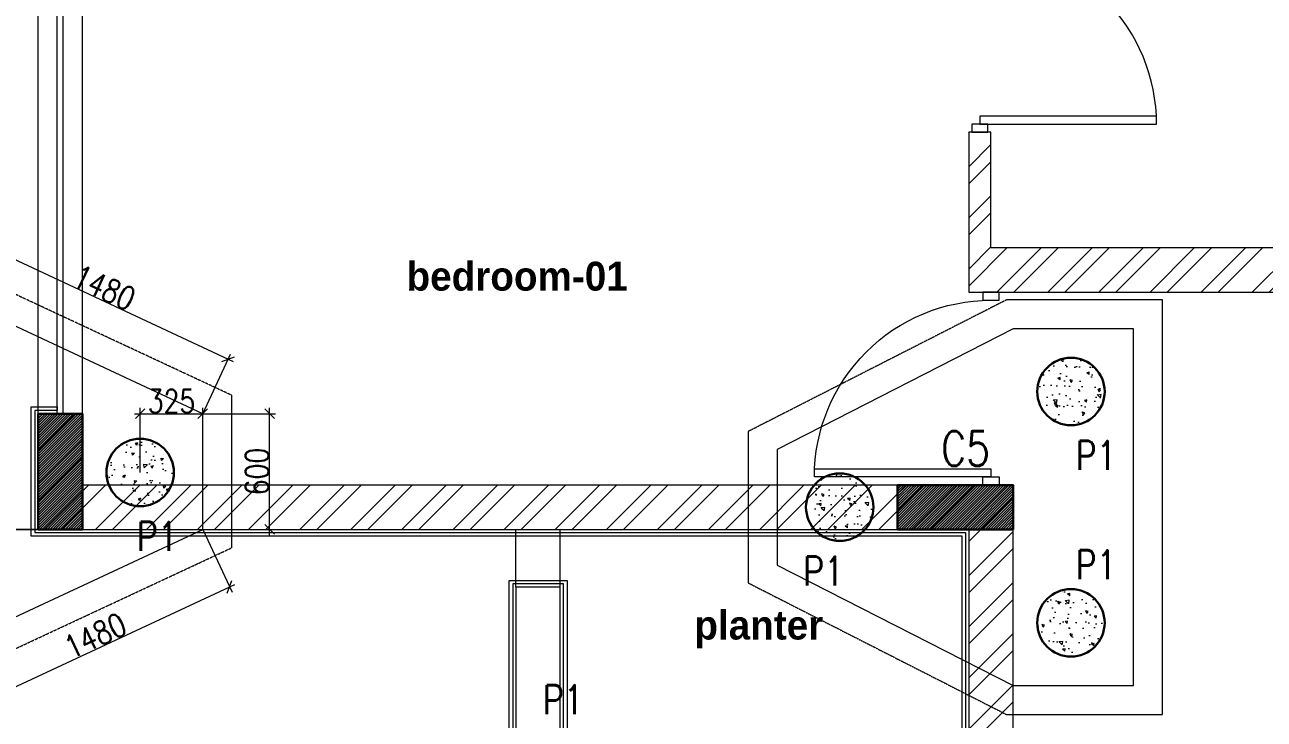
# Model space of a CAD drawing. Header units: metres. Extents: x 5205117 to 5948571, y 646915 to 1143748.
# Drawn here: x 5300790 to 5307221, y 1079070 to 1082673 of the extents above; entities that cross this region are included whole.
import ezdxf

# ---------------------------------------------------------------- set-up
doc = ezdxf.new("R2010")
doc.units = ezdxf.units.M
doc.header["$MEASUREMENT"] = 0
doc.header["$PDMODE"] = 35
doc.header["$PDSIZE"] = 10
for name, pattern in [('CONTINOUS', [0]), ('DASHED', [0.75, 0.5, -0.25]), ('DOT2', [0.125, 0, -0.125]), ('HIDDEN', [0.375, 0.25, -0.125])]:
    doc.linetypes.add(name, pattern=pattern)
doc.layers.get('0').update_dxf_attribs({"color": 1, "linetype": 'DASHED', "lineweight": 30})
for name, color, linetype, lineweight in [('A-01-GF', 8, 'CONTINOUS', 0), ('road ht', 8, 'Continuous', 5), ('S-COLUMN & WALL', 5, 'Continuous', 30), ('S-COLUMN_H', 250, 'Continuous', 0), ('S-FOUND-EXCAVATION', 253, 'HIDDEN', 0), ('S-FOUND-FOOTING', 7, 'Continuous', 15), ('S-PILE', 96, 'Continuous', 30), ('S-TEXT', 7, 'Continuous', 0), ('S-TEXT COL.', 1, 'Continuous', 0), ('S-TEXT PILE', 7, 'Continuous', 0)]:
    doc.layers.add(name, color=color, linetype=linetype, lineweight=lineweight)
doc.styles.add('C-ROOM', font='arial.ttf')
doc.styles.add('MtXpl_Century_Gothic', font='GOTHICB.TTF')
doc.styles.add('SETU 1', font='romans.shx', dxfattribs={"width": 0.8})
doc.styles.get("Standard").update_dxf_attribs({"font": 'GOTHIC.TTF'})
doc.dimstyles.new('A-DIM 100', dxfattribs={"dimscale": 100, "dimtxt": 2.5, "dimasz": 1.5, "dimexe": 1, "dimexo": 1, "dimgap": 0.5, "dimtad": 1, "dimdec": 0, "dimrnd": 5, "dimzin": 3, "dimdsep": 46, "dimtxsty": 'C-ROOM', "dimblk1": 'ARCHTICK', "dimblk2": 'ARCHTICK', "dimsah": 1, "dimcen": 1.5, "dimdle": 1, "dimclrd": 256, "dimclre": 256, "dimclrt": 256, "dimadec": 0, "dimazin": 0, "dimtfac": 0.6, "dimtdec": 0, "dimtofl": 0, "dimtmove": 1, "dimatfit": 3, "dimfxl": 1, "dimtolj": 1, "dimtzin": 0, "dimlwd": -1, "dimlwe": -1, "dimarcsym": 0})
doc.dimstyles.get("Standard").update_dxf_attribs({"dimtxt": 2, "dimasz": 1, "dimexe": 0, "dimexo": 0, "dimgap": 0.1, "dimtad": 1, "dimdsep": 46, "dimtxsty": 'Standard', "dimblk": 'OBLIQUE', "dimcen": 0.1, "dimclrd": 256, "dimclre": 256, "dimclrt": 256, "dimadec": 0, "dimazin": 0, "dimtfac": 1, "dimtofl": 0, "dimtmove": 1, "dimatfit": 2, "dimldrblk": 'OPEN90', "dimfxl": 1, "dimtolj": 1, "dimtzin": 0, "dimlwd": -1, "dimlwe": -1, "dimarcsym": 0})
pattern_1 = [(45, (2505790.000507657, 714129.0825430695), (-6.629126073623882, 6.629126073623883), [])]

# ---------------------------------------------------------------- blocks, each defined once
blk = doc.blocks.new('P2')
at = {"layer": 'S-PILE', "lineweight": 0}
h = blk.add_hatch(dxfattribs=at)
h.set_pattern_fill('AR-CONC', color=256, scale=20)
h.set_pattern_definition([(50, (0, 0), (143.4520365201507, -12.55042699651902), [15, -165]), (355, (0, 0), (-27.7502667226, 150.4384267400024), [12, -132]), (100.45144446, (11.9543362, -1.0458688), (115.7017693454224, 137.8879981937259), [12.74803839999999, -140.2284223999999]), (46.1842, (0, 40), (213.4482661343145, -33.10385615861531), [22.5, -247.5]), (96.63563549000003, (17.787349, 37.2413386), (186.9323891348456, 194.8237201549101), [19.1220684, -210.3427519999999]), (351.18416399, (0, 40), (186.9323890109546, 194.823720053998), [18, -198.0000002]), (21, (20, 30), (119.3814104236923, -80.52377813306776), [15, -165]), (326, (20, 30), (48.66306638431634, 145.0300090093706), [12, -132]), (71.45144474, (29.94845080000001, 23.2896852), (168.0444753459942, 64.50623056127077), [12.748038, -140.2284224]), (37.5, (0, 0), (2.431971063458133, 66.5787707662623), [0, -130.4, 0, -134, 0, -132.5]), (7.499999999999999, (0, 0), (52.61390748842972, 78.88234237647205), [0, -76.39999999999999, 0, -127.4, 0, -50.5]), (327.5, (-44.59999999999999, 0), (106.7644872344818, -4.510974346875951), [0, -50, 0, -156, 0, -207]), (317.5, (-64.6, 0), (116.6372338684772, 20.02099646646354), [0, -65, 0, -103.6, 0, -147])])
edge = h.paths.add_edge_path()
edge.add_arc((0, 0), 175, 0, 360)
at = {"layer": 'S-PILE'}
blk.add_circle((0, 0), 175, dxfattribs=at)
blk = doc.blocks.new('_Oblique')
at = {"color": 0, "linetype": 'ByBlock', "lineweight": -2}
blk.add_line((-0.5, -0.5), (0.5, 0.5), dxfattribs=at)
blk = doc.blocks.new('*D401')
at = {"layer": 'Defpoints', "color": 0, "transparency": 16777216}
for p in [(5301713.314329207, 1080655.437128157), (5302060.015226951, 1080655.437128157), (5301713.314329207, 1080055.437128157)]:
    blk.add_point(p, dxfattribs=at)
at = {"layer": 'S-TEXT', "transparency": 16777216}
blk.add_line((5302060.015226951, 1080025.437128157), (5302060.015226951, 1080685.437128158), dxfattribs=at)
at = {"layer": 'S-TEXT', "color": 9, "transparency": 16777216}
for p, q in [((5301713.314329207, 1080655.437128157), (5302090.015226951, 1080655.437128157)), ((5301713.314329207, 1080055.437128157), (5302090.015226951, 1080055.437128157))]:
    blk.add_line(p, q, dxfattribs=at)
at = {"layer": 'S-TEXT', "transparency": 16777216, "xscale": 50, "yscale": 50, "zscale": 50}
for p, rotation in [((5302060.015226951, 1080655.437128157), 90), ((5302060.015226951, 1080055.437128157), 270)]:
    blk.add_blockref('_Oblique', p, dxfattribs=dict(at, rotation=rotation))
at = {"layer": 'S-TEXT', "color": 0, "lineweight": 0, "transparency": 16777216, "insert": (5301995.015226951, 1080355.437128156), "char_height": 120, "attachment_point": 5, "rotation": 90, "style": 'SETU 1'}
blk.add_mtext('\\A1;600', dxfattribs=at)
blk = doc.blocks.new('*D332')
at = {"layer": 'Defpoints', "color": 0, "transparency": 16777216}
for p in [(5301713.314329206, 1080055.437128157), (5301852.541231081, 1079756.934696054), (5300373.314533548, 1079430.437128157)]:
    blk.add_point(p, dxfattribs=at)
at = {"layer": 'S-TEXT', "color": 9, "transparency": 16777216}
for p, q in [((5301713.314329206, 1080055.437128157), (5301865.222242638, 1079729.746611423)), ((5300373.314533548, 1079430.437128157), (5300525.22244698, 1079104.746611423))]:
    blk.add_line(p, q, dxfattribs=at)
at = {"layer": 'S-TEXT', "transparency": 16777216}
blk.add_line((5300485.353350792, 1079119.253684498), (5301879.729315714, 1079769.615707611), dxfattribs=at)
at = {"layer": 'S-TEXT', "transparency": 16777216, "xscale": 50, "yscale": 50, "zscale": 50}
for p, rotation in [((5301852.541231081, 1079756.934696054), 25.00519186526582), ((5300512.541435423, 1079131.934696054), 205.0051918652658)]:
    blk.add_blockref('_Oblique', p, dxfattribs=dict(at, rotation=rotation))
at = {"layer": 'S-TEXT', "color": 0, "lineweight": 0, "transparency": 16777216, "insert": (5301155.065808213, 1079503.342212755), "char_height": 120, "attachment_point": 5, "rotation": 25.005191865265825, "style": 'SETU 1'}
blk.add_mtext('\\A1;1480', dxfattribs=at)
blk = doc.blocks.new('*D333')
at = {"layer": 'Defpoints', "color": 0, "transparency": 16777216}
for p in [(5300504.904901095, 1081562.566833156), (5300373.314533548, 1081280.437128157), (5301713.314329203, 1080655.437128158)]:
    blk.add_point(p, dxfattribs=at)
at = {"layer": 'S-TEXT', "color": 9, "transparency": 16777216}
for p, q in [((5300373.314533548, 1081280.437128157), (5300517.585912651, 1081589.754917787)), ((5301713.314329203, 1080655.437128158), (5301857.585708307, 1080964.754917787))]:
    blk.add_line(p, q, dxfattribs=at)
at = {"layer": 'S-TEXT', "transparency": 16777216}
blk.add_line((5301872.092781382, 1080924.8858216), (5300477.716816463, 1081575.247844712), dxfattribs=at)
at = {"layer": 'S-TEXT', "transparency": 16777216, "xscale": 50, "yscale": 50, "zscale": 50}
for p, rotation in [((5300504.904901095, 1081562.566833156), 154.9948081347352), ((5301844.904696752, 1080937.566833156), 334.9948081347353)]:
    blk.add_blockref('_Oblique', p, dxfattribs=dict(at, rotation=rotation))
at = {"layer": 'S-TEXT', "color": 0, "lineweight": 0, "transparency": 16777216, "insert": (5301202.380323963, 1081308.974349857), "char_height": 120, "attachment_point": 5, "rotation": 334.99480813473525, "style": 'SETU 1'}
blk.add_mtext('\\A1;1480', dxfattribs=at)
blk = doc.blocks.new('*D402')
at = {"layer": 'Defpoints', "color": 0, "transparency": 16777216}
for p in [(5301713.314329204, 1080655.437128157), (5301388.314533546, 1080350.437128157), (5301713.314329204, 1080350.437128157)]:
    blk.add_point(p, dxfattribs=at)
at = {"layer": 'S-TEXT', "color": 9, "transparency": 16777216}
for p, q in [((5301388.314533546, 1080350.437128157), (5301388.314533546, 1080685.437128157)), ((5301713.314329204, 1080350.437128157), (5301713.314329204, 1080685.437128157))]:
    blk.add_line(p, q, dxfattribs=at)
at = {"layer": 'S-TEXT', "transparency": 16777216}
blk.add_line((5301358.314533546, 1080655.437128157), (5301743.314329205, 1080655.437128157), dxfattribs=at)
at = {"layer": 'S-TEXT', "transparency": 16777216, "xscale": 50, "yscale": 50, "zscale": 50, "rotation": 180}
blk.add_blockref('_Oblique', (5301388.314533546, 1080655.437128157), dxfattribs=at)
at = {"layer": 'S-TEXT', "transparency": 16777216, "xscale": 50, "yscale": 50, "zscale": 50}
blk.add_blockref('_Oblique', (5301713.314329204, 1080655.437128157), dxfattribs=at)
at = {"layer": 'S-TEXT', "color": 0, "lineweight": 0, "transparency": 16777216, "insert": (5301550.814431376, 1080720.437128157), "char_height": 120, "attachment_point": 5, "style": 'SETU 1'}
blk.add_mtext('\\A1;325', dxfattribs=at)
blk = doc.blocks.new('jkdfhjksh')
at = {"layer": 'A-01-GF', "lineweight": -2, "ltscale": 5}
h = blk.add_hatch(dxfattribs=at)
h.set_pattern_fill('ANSI32', color=256, scale=500, angle=180)
h.set_pattern_definition([(225, (0, 40543.84578141826), (132.5825214724776, -132.5825214724777), []), (225, (-88.38834750000001, 40543.84578141826), (132.5825214724776, -132.5825214724777), [])])
h.paths.add_polyline_path([(5322893.314533546, 1124074.282909575), (5322893.314533546, 1124809.282909575), (5318318.314533546, 1124809.282909575), (5318318.314533546, 1124074.282909575), (5318088.314533546, 1124074.282909575), (5318088.314533546, 1124809.282909575), (5315388.314533545, 1124809.282909575), (5315388.314533545, 1124074.282909575), (5315158.314533545, 1124074.282909575), (5315158.314533545, 1124924.282909575), (5323870.814533546, 1124924.282909575), (5323870.814533546, 1124824.282909575), (5323970.814533546, 1124824.282909575), (5323970.814533546, 1124924.282909575), (5324948.314533546, 1124924.282909575), (5324948.314533546, 1122959.282909575), (5322893.314533546, 1122959.282909575), (5322893.314533546, 1123074.282909575), (5324718.314533546, 1123074.282909575), (5324718.314533546, 1124694.282909575), (5323123.314533546, 1124694.282909575), (5323123.314533546, 1124074.282909575)])
h.paths.add_polyline_path([(5313353.314533544, 1124924.282909575), (5313353.314533544, 1124694.282909575), (5313723.314533547, 1124694.282909575), (5313723.314533547, 1124299.282909575), (5313353.314533544, 1124299.282909575), (5313353.314533544, 1124184.282909575), (5314043.314533545, 1124184.282909575), (5314043.314533545, 1124074.282909575), (5314158.314533544, 1124074.282909575), (5314158.314533544, 1124924.282909575)], flags=17)
h.paths.add_polyline_path([(5314043.314533545, 1124299.282909575), (5313838.314533547, 1124299.282909575), (5313838.314533547, 1124694.282909575), (5314043.314533545, 1124694.282909575)], flags=16)
h.paths.add_polyline_path([(5305918.314533546, 1117569.282909575), (5307928.314533547, 1117569.282909575), (5307928.314533547, 1116844.282909575), (5308043.314533547, 1116844.282909575), (5308043.314533547, 1117799.282909575), (5305688.314533547, 1117799.282909575), (5305688.314533547, 1114174.282909575), (5310348.314533546, 1114174.282909575), (5310348.314533546, 1114774.282909575), (5309748.314533546, 1114774.282909575), (5309748.314533546, 1117569.282909575), (5310348.314533546, 1117569.282909575), (5310348.314533546, 1119529.282909575), (5309518.314533546, 1119529.282909575), (5309518.314533546, 1117799.282909575), (5309068.314533546, 1117799.282909575), (5309068.314533546, 1117569.282909575), (5309518.314533546, 1117569.282909575), (5309518.314533546, 1116044.282909575), (5307928.314533547, 1116044.282909575), (5307928.314533547, 1115814.282909575), (5309518.314533546, 1115814.282909575), (5309518.314533546, 1114404.282909575), (5305918.314533546, 1114404.282909575)])
h.paths.add_polyline_path([(5310118.314533546, 1124924.282909575), (5309148.314533547, 1124924.282909575), (5309148.314533547, 1124694.282909575), (5309518.314533546, 1124694.282909575), (5309518.314533546, 1122059.282909575), (5307718.314533547, 1122059.282909575), (5307718.314533547, 1122659.282909575), (5307603.314533546, 1122659.282909575), (5307603.314533546, 1122059.282909575), (5305803.314533546, 1122059.282909575), (5305803.314533546, 1122659.282909575), (5305688.314533547, 1122659.282909575), (5305688.314533547, 1121829.282909575), (5318318.314533549, 1121829.282909575), (5318318.314533545, 1123074.282909575), (5318088.314533546, 1123074.282909575), (5318088.314533546, 1122059.282909575), (5314158.314533544, 1122059.282909588), (5314158.314533544, 1123174.282909575), (5314043.314533545, 1123174.282909575), (5314043.314533545, 1122059.282909588), (5311293.314533546, 1122059.282909588), (5311293.314533546, 1123274.282909575), (5311178.314533547, 1123274.282909575), (5311178.314533547, 1122059.282909575), (5309748.314533546, 1122059.282909575), (5309748.314533546, 1124184.282909575), (5311178.314533547, 1124184.282909575), (5311178.314533547, 1124074.282909575), (5311293.314533546, 1124074.282909575), (5311293.314533546, 1124299.282909575), (5309748.314533546, 1124299.282909575), (5309748.314533546, 1124694.282909575), (5310118.314533546, 1124694.282909575)])
h.paths.add_polyline_path([(5323423.314533546, 1114174.282909575), (5323423.314533546, 1114774.282909575), (5324948.314533546, 1114774.282909575), (5324948.314533546, 1114174.282909575)])
h.paths.add_polyline_path([(5323123.314533546, 1114174.282909575), (5317488.314533546, 1114174.282909575), (5317488.314533546, 1114774.282909575), (5318318.314533546, 1114774.282909575), (5318318.314533546, 1114404.282909575), (5322893.314533546, 1114404.282909575), (5322893.314533546, 1114774.282909575), (5323123.314533546, 1114774.282909575)])
h.paths.add_polyline_path([(5318088.314533546, 1114659.282909575), (5318088.314533546, 1114404.282909575), (5317603.314533546, 1114404.282909575), (5317603.314533546, 1114659.282909575)], flags=16)
h.paths.add_polyline_path([(5324718.314533546, 1114404.282909575), (5324718.314533546, 1114659.282909575), (5323653.314533546, 1114659.282909575), (5323653.314533546, 1114404.282909575)], flags=16)
h.paths.add_polyline_path([(5317488.314533546, 1117569.282909575), (5317488.314533546, 1119529.282909575), (5318318.314533546, 1119529.282909575), (5318318.314533546, 1117569.282909575)])
h.paths.add_polyline_path([(5317603.314533546, 1117799.282909575), (5317603.314533546, 1119299.282909575), (5318088.314533546, 1119299.282909575), (5318088.314533546, 1117799.282909575)], flags=16)
h.paths.add_polyline_path([(5300858.314533546, 1124924.282909575), (5308248.314533547, 1124924.282909575), (5308248.314533547, 1124694.282909575), (5307718.314533547, 1124694.282909575), (5307718.314533547, 1123559.282909575), (5307603.314533546, 1123559.282909575), (5307603.314533546, 1124694.282909575), (5305803.314533546, 1124694.282909575), (5305803.314533546, 1123659.282909575), (5305688.314533547, 1123659.282909575), (5305688.314533547, 1124694.282909575), (5301088.314533546, 1124694.282909575), (5301088.314533546, 1124324.282909575), (5300858.314533546, 1124324.282909575)])
h.paths.add_polyline_path([(5322893.314533546, 1121459.282909575), (5322893.314533546, 1122059.282909575), (5324948.314533546, 1122059.282909575), (5324948.314533546, 1121459.282909575)])
h.paths.add_polyline_path([(5323123.314533546, 1121574.282909575), (5323123.314533546, 1121829.282909575), (5324718.314533546, 1121829.282909575), (5324718.314533546, 1121574.282909575)], flags=16)
h.paths.add_polyline_path([(5300858.314533546, 1120599.282909575), (5305688.314533547, 1120599.282909575), (5305688.314533547, 1119299.282909575), (5305918.314533546, 1119299.282909575), (5305918.314533546, 1120829.282909575), (5301088.314533546, 1120829.282909575), (5301088.314533546, 1121199.282909575), (5300858.314533546, 1121199.282909575)])
h.paths.add_polyline_path([(5310233.314533546, 1117799.282909575), (5309748.314533546, 1117799.282909575), (5309748.314533546, 1119299.282909575), (5310233.314533546, 1119299.282909575)], flags=16)
h.paths.add_polyline_path([(5299058.314533547, 1120599.282909575), (5300558.314533547, 1120599.282909575), (5300558.314533547, 1121199.282909575), (5299058.314533547, 1121199.282909575)])
h.paths.add_polyline_path([(5299288.314533546, 1120829.282909575), (5300478.314533546, 1120829.282909575), (5300478.314533546, 1121084.282909575), (5299288.314533546, 1121084.282909575)], flags=16)
h.paths.add_polyline_path([(5299058.314533547, 1124924.282909575), (5300558.314533547, 1124924.282909575), (5300558.314533547, 1124324.282909575), (5299058.314533547, 1124324.282909575)])
h.paths.add_polyline_path([(5299288.314533546, 1124694.282909575), (5300478.314533546, 1124694.282909575), (5300478.314533546, 1124439.282909575), (5299288.314533546, 1124439.282909575)], flags=16)
h.paths.add_polyline_path([(5303338.314533546, 1120299.282909575), (5303338.314533546, 1119299.282909575), (5303568.314533546, 1119299.282909575), (5303568.314533546, 1120299.282909575)], flags=0)
h.paths.add_polyline_path([(5303338.314533546, 1114174.282909575), (5303568.314533546, 1114174.282909575), (5303568.314533546, 1117799.282909575), (5303338.314533546, 1117799.282909575)])
h.paths.add_polyline_path([(5309748.314533546, 1114659.282909575), (5310233.314533546, 1114659.282909575), (5310233.314533546, 1114404.282909575), (5309748.314533546, 1114404.282909575)], flags=16)
h = blk.add_hatch(dxfattribs=at)
h.set_pattern_fill('ANSI31', color=256, scale=75)
h.set_pattern_definition(pattern_1)
h.paths.add_polyline_path([(5301088.314533546, 1120599.282909575), (5301088.314533546, 1121199.282909575), (5300858.314533546, 1121199.282909575), (5300858.314533546, 1120599.282909575)])
h = blk.add_hatch(dxfattribs=at)
h.set_pattern_fill('ANSI31', color=256, scale=75)
h.set_pattern_definition(pattern_1)
h.paths.add_polyline_path([(5305318.314533547, 1120599.282909575), (5305918.314533546, 1120599.282909575), (5305918.314533546, 1120829.282909575), (5305318.314533547, 1120829.282909575)])
for p, q in [((5300858.314533546, 1121199.282909575), (5300858.314533546, 1124324.282909575)), ((5300958.314533546, 1121199.282909575), (5300958.314533546, 1124324.282909575)), ((5300988.314533547, 1121199.282909575), (5300988.314533547, 1124324.282909575)), ((5301088.314533546, 1121199.282909575), (5301088.314533546, 1124324.282909575)), ((5300858.314533546, 1120599.282909575), (5300558.314533547, 1120599.282909575)), ((5300558.314533547, 1120599.282909575), (5300858.314533546, 1120599.282909575)), ((5303338.314533546, 1120299.282909575), (5303338.314533546, 1120599.282909575)), ((5303568.314533546, 1120299.282909575), (5303568.314533546, 1120599.282909575))]:
    blk.add_line(p, q, dxfattribs=at)
at = {"layer": 'A-01-GF', "lineweight": -2, "ltscale": 10}
for p, q in [((5306662.481200213, 1122742.616242909), (5305745.814533546, 1122742.616242909)), ((5305745.814533546, 1122742.616242909), (5305745.814533546, 1122700.949576242)), ((5306662.481200213, 1122700.949576242), (5306662.481200213, 1122742.616242909)), ((5305787.481200213, 1122700.949576242), (5305704.14786688, 1122700.949576242)), ((5305704.14786688, 1122700.949576242), (5305704.14786688, 1122659.282909575)), ((5305745.814533546, 1122700.949576242), (5306662.481200213, 1122700.949576242)), ((5305787.481200213, 1122659.282909575), (5305787.481200213, 1122700.949576242)), ((5305704.14786688, 1122659.282909575), (5305787.481200213, 1122659.282909575)), ((5305844.981200213, 1121829.282909575), (5305761.64786688, 1121829.282909575)), ((5305761.64786688, 1121829.282909575), (5305761.64786688, 1121787.616242909)), ((5305761.64786688, 1121787.616242909), (5305844.981200213, 1121787.616242909)), ((5305844.981200213, 1121787.616242909), (5305844.981200213, 1121829.282909575)), ((5304886.64786688, 1120870.949576242), (5304886.64786688, 1120912.616242909)), ((5304886.64786688, 1120912.616242909), (5305803.314533546, 1120912.616242909)), ((5305803.314533546, 1120870.949576242), (5304886.64786688, 1120870.949576242)), ((5305761.64786688, 1120829.282909575), (5305761.64786688, 1120870.949576242)), ((5305761.64786688, 1120870.949576242), (5305844.981200213, 1120870.949576242)), ((5305803.314533546, 1120912.616242909), (5305803.314533546, 1120870.949576242)), ((5305844.981200213, 1120870.949576242), (5305844.981200213, 1120829.282909575)), ((5305844.981200213, 1120829.282909575), (5305761.64786688, 1120829.282909575))]:
    blk.add_line(p, q, dxfattribs=at)
at = {"layer": 'A-01-GF', "lineweight": -2, "ltscale": 5}
blk.add_lwpolyline([(5307603.314533546, 1122059.282909575), (5305803.314533546, 1122059.282909575), (5305803.314533546, 1122659.282909575), (5305688.314533547, 1122659.282909575), (5305688.314533547, 1121829.282909575), (5318318.314533549, 1121829.282909575)], dxfattribs=at)
at = {"layer": 'A-01-GF', "lineweight": -2, "ltscale": 5, "flags": 128}
blk.add_lwpolyline([(5305653.314533547, 1120564.282909575), (5300823.314533546, 1120564.282909575), (5300823.314533546, 1121234.282909575), (5300958.314533546, 1121234.282909575), (5300958.314533546, 1121216.282909575), (5300841.314533546, 1121216.282909575), (5300841.314533546, 1120582.282909575), (5305671.314533547, 1120582.282909575), (5305671.314533547, 1119282.282909576), (5305788.670988268, 1119282.282909576), (5305788.670988268, 1119264.282909576), (5305653.314533547, 1119264.282909576), (5305653.314533547, 1120564.282909575)], dxfattribs=at)
at = {"layer": 'A-01-GF', "lineweight": -2, "ltscale": 5}
for points in [[(5301088.314533546, 1120599.282909575), (5301088.314533546, 1121199.282909575), (5300858.314533546, 1121199.282909575), (5300858.314533546, 1120599.282909575)], [(5300858.314533546, 1120599.282909575), (5305688.314533547, 1120599.282909575), (5305688.314533547, 1119299.282909575), (5305918.314533546, 1119299.282909575), (5305918.314533546, 1120829.282909575), (5301088.314533546, 1120829.282909575), (5301088.314533546, 1121199.282909575), (5300858.314533546, 1121199.282909575)], [(5305318.314533547, 1120599.282909575), (5305918.314533546, 1120599.282909575), (5305918.314533546, 1120829.282909575), (5305318.314533547, 1120829.282909575)], [(5303338.314533546, 1120299.282909575), (5303338.314533546, 1119299.282909575), (5303568.314533546, 1119299.282909575), (5303568.314533546, 1120299.282909575)]]:
    blk.add_lwpolyline(points, close=True, dxfattribs=at)
at = {"layer": 'A-01-GF', "lineweight": -2, "ltscale": 5, "flags": 128}
for points in [[(5303603.314533546, 1120334.282909575), (5303603.314533546, 1119264.282909575), (5303303.314533547, 1119264.282909575), (5303303.314533547, 1120334.282909575)], [(5303321.314533547, 1120316.282909575), (5303321.314533547, 1119282.282909575), (5303585.314533546, 1119282.282909575), (5303585.314533546, 1120316.282909575)]]:
    blk.add_lwpolyline(points, close=True, dxfattribs=at)
at = {"layer": 'A-01-GF', "lineweight": -2, "ltscale": 2}
blk.add_ellipse((5305745.814533546, 1122700.949576242), major_axis=(331.0663845591771, 854.7940259459647), ratio=0.9999999999996564, start_param=-1.201281200339183, end_param=0.369515126455944, dxfattribs=at)
at = {"layer": 'A-01-GF', "lineweight": -2, "ltscale": 2, "extrusion": (0, 0, -1)}
blk.add_ellipse((5305803.314533546, 1120870.949576242), major_axis=(-92.22271628530149, 912.0157610364444), ratio=0.9999999999997407, start_param=-1.470019231396234, end_param=0.1007770953987139, dxfattribs=at)
at = {"layer": 'A-01-GF', "lineweight": -2, "style": 'MtXpl_Century_Gothic'}
for s, p in [('bedroom-01', (5302770.469530147, 1121837.754441708)), ('planter', (5304264.021535585, 1120027.688755938))]:
    blk.add_text(s, height=150, dxfattribs=at).set_placement(p)
blk = doc.blocks.new('*D472')
at = {"layer": 'Defpoints', "color": 0, "ltscale": 5, "transparency": 16777216}
for p in [(5299058.314533547, 1083780.437128157), (5303338.314533546, 1073792.742278143), (5299058.314533547, 1071840.627924898)]:
    blk.add_point(p, dxfattribs=at)
at = {"layer": 'road ht', "linetype": 'DOT2', "ltscale": 5, "transparency": 16777216}
for p, q in [((5299058.314533547, 1083780.437128157), (5299058.314533547, 1071840.627924898)), ((5303338.314533546, 1073792.742278143), (5303338.314533546, 1071840.627924898))]:
    blk.add_line(p, q, dxfattribs=at)
at = {"layer": 'road ht', "color": 1, "ltscale": 5, "transparency": 16777216}
blk.add_line((5303338.314533546, 1071840.627924898), (5299058.314533547, 1071840.627924898), dxfattribs=at)
at = {"layer": 'road ht', "color": 1, "ltscale": 5, "transparency": 16777216, "xscale": 250, "yscale": 250, "zscale": 250, "rotation": 180}
blk.add_blockref('_Oblique', (5299058.314533547, 1071840.627924898), dxfattribs=at)
at = {"layer": 'road ht', "color": 1, "ltscale": 5, "transparency": 16777216, "xscale": 250, "yscale": 250, "zscale": 250}
blk.add_blockref('_Oblique', (5303338.314533546, 1071840.627924898), dxfattribs=at)
at = {"layer": 'road ht', "color": 1, "ltscale": 5, "transparency": 16777216, "insert": (5301198.314533547, 1072124.431459908), "char_height": 350, "attachment_point": 5}
blk.add_mtext('\\A1;4280', dxfattribs=at)
blk = doc.blocks.new('_Open90')
at = {"color": 0, "linetype": 'ByBlock', "lineweight": -2}
for p, q in [((-0.5, 0.5), (0, 0)), ((0, 0), (-1, 0)), ((0, 0), (-0.5, -0.5))]:
    blk.add_line(p, q, dxfattribs=at)

msp = doc.modelspace()

# ---------------------------------------------------------------- hatches: boundary and pattern name
at = {"layer": 'S-COLUMN_H'}
h = msp.add_hatch(color=256, dxfattribs=at)
h.dxf.hatch_style = 1
h.paths.add_polyline_path([(5300858.314533546, 1080655.437128157), (5301088.314533546, 1080655.437128157), (5301088.314533546, 1080055.437128157), (5300858.314533546, 1080055.437128157)])
h = msp.add_hatch(color=256, dxfattribs=at)
h.dxf.hatch_style = 1
h.paths.add_polyline_path([(5305318.314533547, 1080055.437128157), (5305318.314533547, 1080285.437128157), (5305918.314533546, 1080285.437128157), (5305918.314533546, 1080055.437128157)])

# ---------------------------------------------------------------- linework, layer by layer
at = {"layer": 'S-COLUMN & WALL', "ltscale": 5}
for points in [[(5300858.314533546, 1080655.437128157), (5301088.314533546, 1080655.437128157), (5301088.314533546, 1080055.437128157), (5300858.314533546, 1080055.437128157)], [(5305318.314533547, 1080055.437128157), (5305318.314533547, 1080285.437128157), (5305918.314533546, 1080285.437128157), (5305918.314533546, 1080055.437128157)]]:
    msp.add_lwpolyline(points, close=True, dxfattribs=at)
at = {"layer": 'S-FOUND-EXCAVATION'}
for points in [[(5300406.575863171, 1079280.437128157), (5301863.314329205, 1079959.886143166), (5301863.314329205, 1080750.988113149), (5300406.575863171, 1081430.437128157), (5299740.05320852, 1081430.437128157), (5298283.314533547, 1080750.988119308), (5298283.314533547, 1079959.886137006), (5299740.053208521, 1079280.437128157)], [(5306693.314608145, 1081245.437115489), (5305882.904362653, 1081245.437115489), (5304543.314608146, 1080563.142226348), (5304543.314608146, 1079777.73203306), (5305882.90436125, 1079095.437115489), (5306693.314608145, 1079095.437115489)]]:
    msp.add_lwpolyline(points, close=True, dxfattribs=at)
at = {"layer": 'S-FOUND-FOOTING', "color": 5}
msp.add_lwpolyline([(5300373.314533547, 1079430.437128157), (5301713.314329204, 1080055.437128157), (5301713.314329204, 1080655.437128157), (5300373.314533547, 1081280.437128157), (5299773.314533547, 1081280.437128157), (5298433.314533546, 1080655.437128157), (5298433.314533546, 1080055.437128157), (5299773.314533547, 1079430.437128157), (5300373.314533547, 1079430.437128157)], dxfattribs=at)
at = {"layer": 'S-FOUND-FOOTING', "color": 1}
msp.add_lwpolyline([(5306543.314608145, 1081095.437115489), (5305918.314559851, 1081095.437115489), (5304693.314608146, 1080470.437128785), (5304693.314608146, 1079870.437128785), (5305918.314559851, 1079245.43711549), (5306543.314608145, 1079245.43711549), (5306543.314608145, 1081095.437115489)], dxfattribs=at)

# ---------------------------------------------------------------- block references
at = {"layer": 'A-01-GF'}
msp.add_blockref('jkdfhjksh', (0, -40543.84578141779), dxfattribs=at)
at = {"layer": 'S-PILE', "rotation": 90.00000000000003}
for p in [(5306218.178181575, 1080770.437123639), (5305018.314559851, 1080170.437128785), (5306218.178181573, 1079570.437123638)]:
    msp.add_blockref('P2', p, dxfattribs=at)
at = {"layer": 'S-PILE', "xscale": -1, "rotation": 270}
msp.add_blockref('P2', (5301388.314533546, 1080350.437128157), dxfattribs=at)

# ---------------------------------------------------------------- texts
at = {"layer": 'A-01-GF', "lineweight": -2, "style": 'MtXpl_Century_Gothic'}
for s, p in [('bedroom-01', (5302770.469530147, 1081293.90866029)), ('planter', (5304264.021535585, 1079483.84297452))]:
    msp.add_text(s, height=150, dxfattribs=at).set_placement(p)
at = {"layer": 'S-TEXT COL.', "color": 1, "true_color": 0xe61414, "style": 'SETU 1', "width": 0.8}
msp.add_text('C5', height=180, dxfattribs=at).set_placement((5305544.638370338, 1080384.768756978))
at = {"layer": 'S-TEXT PILE', "style": 'SETU 1', "width": 0.8}
for p in [(5306243.144004059, 1080363.942073747), (5301371.864645745, 1079943.942078265), (5304829.050161937, 1079763.942078894), (5306243.144004059, 1079796.932157232), (5303478.28035603, 1079096.93216175)]:
    msp.add_text('P1', height=150, dxfattribs=at).set_placement(p)

# ---------------------------------------------------------------- dimensions: what is measured, and where the dimension line sits
at = {"layer": 'road ht', "color": 12, "ltscale": 5}
dim = msp.add_linear_dim(base=(5299058.314533547, 1071840.627924898), p1=(5303338.314533546, 1073792.742278143), p2=(5299058.314533547, 1083780.437128157), dimstyle='Standard', override={"dimtxt": 350, "dimasz": 250, "dimgap": 100, "dimdec": 0, "dimclrd": 1, "dimclrt": 1, "dimtdec": 0, "dimfxl": 0.1}, dxfattribs=at)
dim.commit()
dim.dimension.update_dxf_attribs({"geometry": '*D472', "text_midpoint": (5301198.314533547, 1072124.431459908)})
at = {"layer": 'S-TEXT', "lineweight": 0}
for p1, p2, distance, picture, middle in [((5301713.314329203, 1080655.437128157), (5300373.314533547, 1081280.437128157), -311.30884226810304, '*D333', (5301202.380323963, 1081308.974349857)), ((5300373.314533547, 1079430.437128157), (5301713.314329204, 1080055.437128157), -329.3749112751062, '*D332', (5301155.065808213, 1079503.342212755))]:
    dim = msp.add_aligned_dim(p1=p1, p2=p2, distance=distance, dimstyle='A-DIM 100', override={"dimtxt": 1.199999999999999, "dimasz": 0.5, "dimexe": 0.3, "dimexo": 0, "dimgap": 0.05, "dimtxsty": 'SETU 1', "dimblk1": 'Oblique', "dimblk2": 'Oblique', "dimdle": 0.3, "dimclre": 9, "dimclrt": 0}, dxfattribs=at)
    dim.commit()
    dim.dimension.update_dxf_attribs({"geometry": picture, "text_midpoint": middle})
for base, p1, p2, angle, picture, middle in [((5301713.314329204, 1080655.437128157), (5301388.314533546, 1080350.437128157), (5301713.314329204, 1080350.437128157), 180, '*D402', (5301550.814431376, 1080720.437128157)), ((5302060.015226951, 1080655.437128157), (5301713.314329204, 1080055.437128157), (5301713.314329204, 1080655.437128157), 90, '*D401', (5301995.015226951, 1080355.437128156))]:
    dim = msp.add_linear_dim(base=base, p1=p1, p2=p2, angle=angle, dimstyle='A-DIM 100', override={"dimtxt": 1.199999999999999, "dimasz": 0.5, "dimexe": 0.3, "dimexo": 0, "dimgap": 0.05, "dimtxsty": 'SETU 1', "dimblk1": 'Oblique', "dimblk2": 'Oblique', "dimdle": 0.3, "dimclre": 9, "dimclrt": 0}, dxfattribs=at)
    dim.commit()
    dim.dimension.update_dxf_attribs({"geometry": picture, "text_midpoint": middle})

doc.saveas('drawing.dxf')
